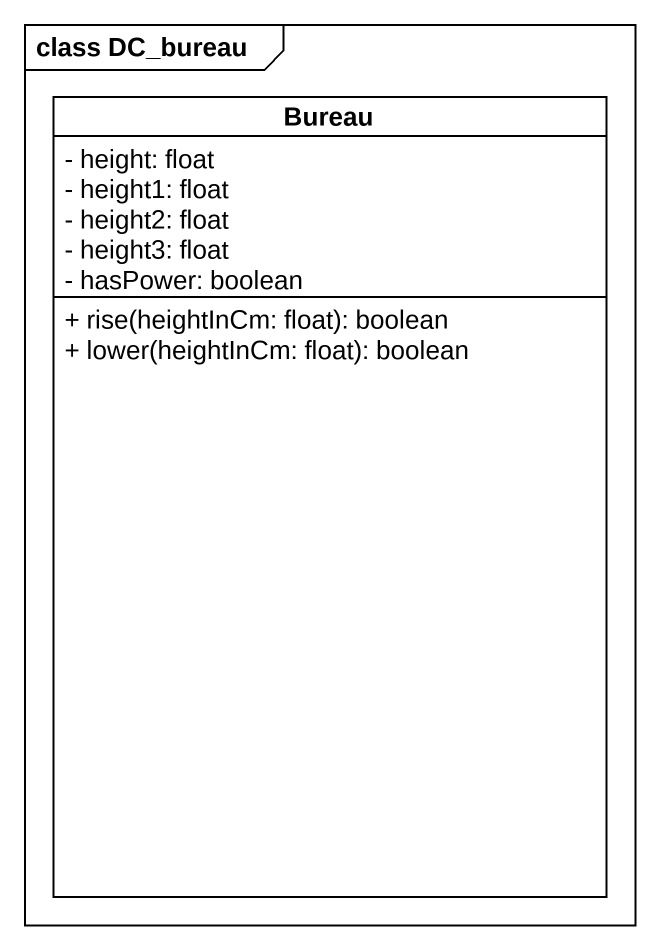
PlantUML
@startuml
mainframe class DC_bureau
hide circle
hide empty members
skinparam classAttributeIconSize 0
class Bureau {
  - height: float
  - height1: float
  - height2: float
  - height3: float
  - hasPower: boolean
  + rise(heightInCm: float): boolean
  + lower(heightInCm: float): boolean
}
@enduml
